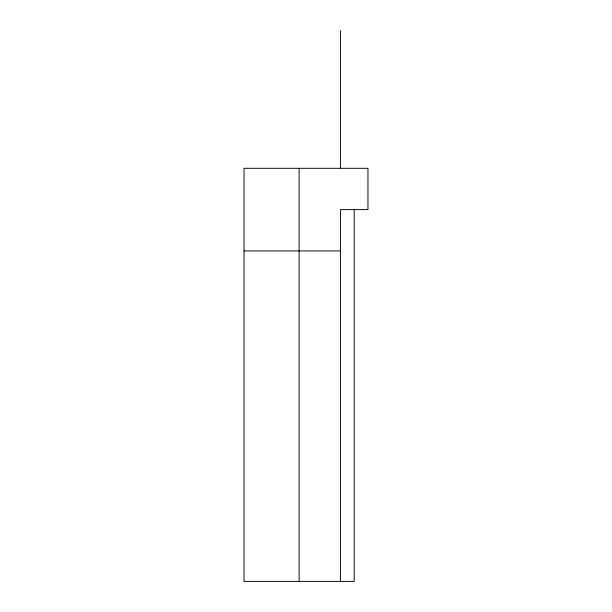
<?xml version="1.0" encoding="UTF-8"?>
<svg xmlns="http://www.w3.org/2000/svg" width="612" height="612" viewBox="0 0 612 612"><rect width="100%" height="100%" fill="white"/><g stroke="black" fill="none" stroke-linecap="round" stroke-linejoin="round"><path stroke-width="0.92" d="M244.035 250.92L340.425 250.92M354.195 209.61L354.195 581.4L244.035 581.4L244.035 168.3L367.965 168.3L367.965 209.61L340.425 209.61L340.425 581.4M340.425 30.6L340.425 168.3M299.115 168.3L299.115 581.4"/></g></svg>
